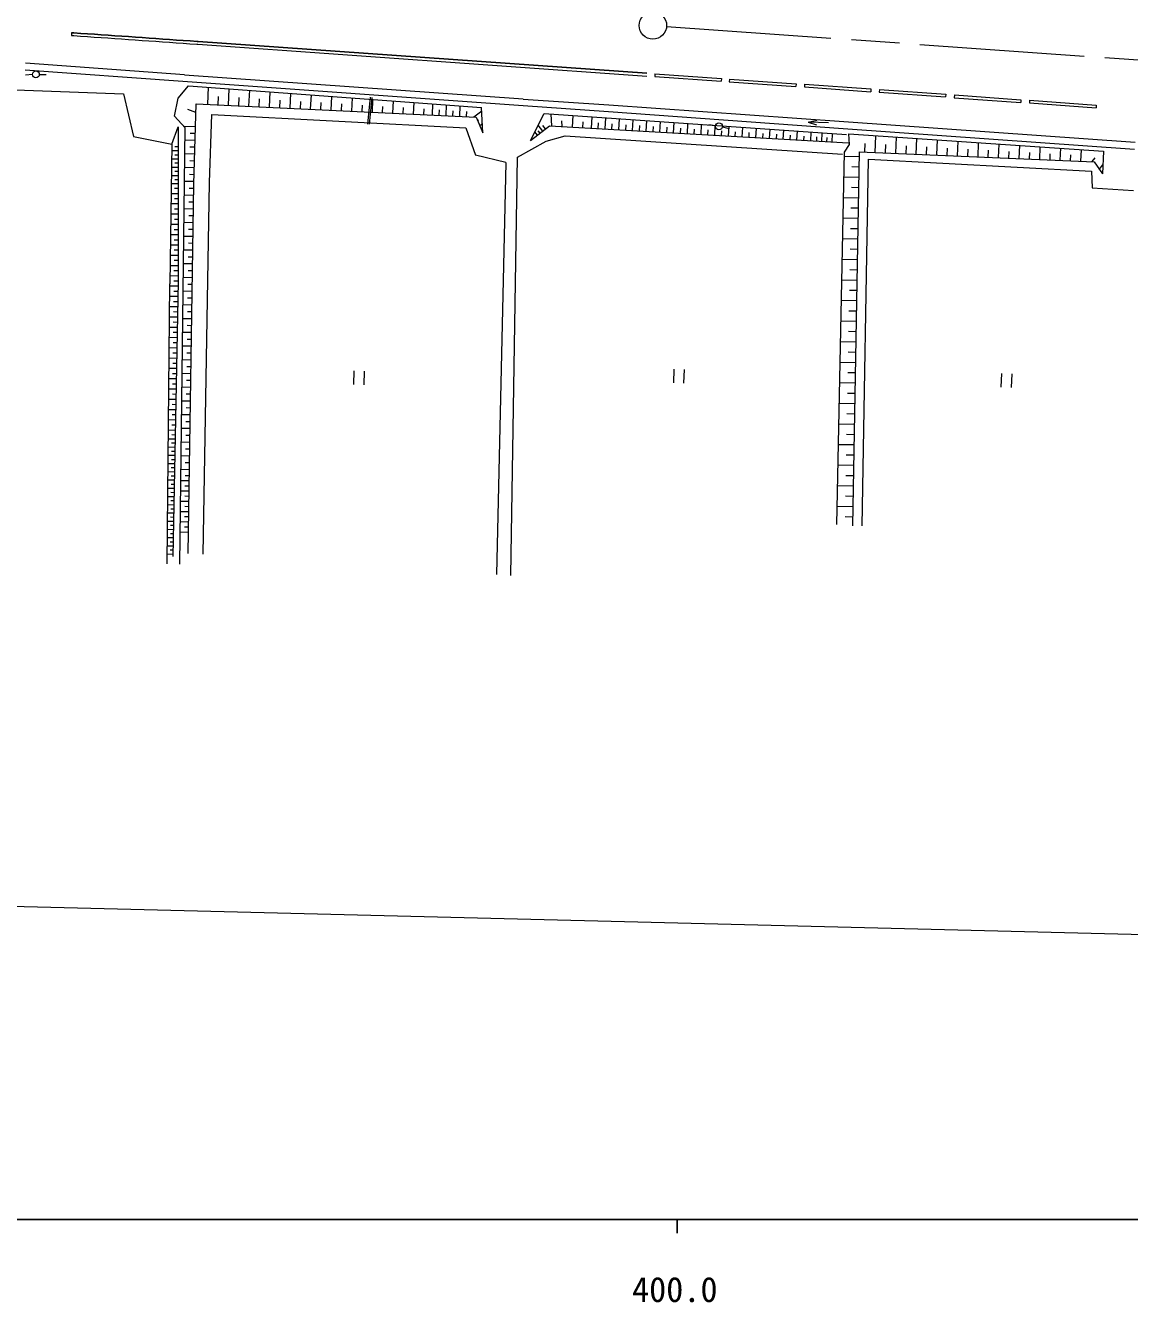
# Model space of a CAD drawing. Units: millimetres, scale not verified. Extents: x 40000 to 680000, y 20000 to 380000.
# Drawn here: x 420540 to 500956, y 198962 to 292004 of the extents above; entities that cross this region are included whole.
import ezdxf
from ezdxf.enums import TextEntityAlignment as Align

# ---------------------------------------------------------------- set-up
doc = ezdxf.new("R2010")
doc.units = ezdxf.units.MM
doc.header["$LTSCALE"] = 1000
doc.linetypes.add('CHAIN', pattern=[18.5, 12, -1.5, 3.5, -1.5])
for name, color, linetype, lineweight in [('M-BGD', 7, 'Continuous', 13), ('M-BGD-LWCN', 7, 'Continuous', 25), ('M-BMK', 2, 'CHAIN', 13), ('M-STR-HTXT', 7, 'Continuous', 13), ('M-TTL-BAND', 7, 'Continuous', 25)]:
    doc.layers.add(name, color=color, linetype=linetype, lineweight=lineweight)
doc.styles.add('ＭＳ ゴシック', font='')
doc.styles.get('ＭＳ ゴシック').set_extended_font_data('MS Gothic')

msp = doc.modelspace()

# ---------------------------------------------------------------- linework, layer by layer
at = {"layer": 'M-BGD'}
for p, q in [((423898, 291480), (423884, 291281)), ((420503, 288771), (432005, 287951)), ((432127, 288423), (420536, 289255)), ((421541, 288441), (422041, 288435)), ((466385, 288493), (466371, 288294)), ((466385, 288493), (471228, 288144)), ((397045, 288179), (427677, 287026)), ((421042, 288427), (420543, 288393)), ((431649, 286714), (432412, 287618)), ((432005, 287951), (456778, 286180)), ((432127, 288423), (456787, 286661)), ((432412, 287618), (453761, 286031)), ((433817, 286268), (433877, 287509)), ((466371, 288294), (471214, 287945)), ((471228, 288144), (471214, 287945)), ((471823, 288098), (471808, 287898)), ((471808, 287898), (476651, 287552)), ((471823, 288098), (476666, 287752)), ((476666, 287752), (476651, 287552)), ((477290, 287727), (477276, 287527)), ((477276, 287527), (482112, 287181)), ((477290, 287727), (482126, 287380)), ((427677, 287026), (428406, 283918)), ((431390, 285403), (431649, 286714)), ((434567, 286233), (434596, 286843)), ((435316, 286197), (435373, 287398)), ((436065, 286161), (436093, 286752)), ((436814, 286125), (436870, 287287)), ((437563, 286089), (437590, 286660)), ((438312, 286053), (438366, 287176)), ((439061, 286018), (439088, 286569)), ((439811, 285982), (439862, 287064)), ((441309, 285910), (441359, 286953)), ((442807, 285838), (442855, 286842)), ((444305, 285767), (444352, 286731)), ((445638, 286776), (445456, 284826)), ((445758, 286765), (445576, 284815)), ((445804, 285695), (445848, 286619)), ((456787, 286639), (463040, 286215)), ((482126, 287380), (482112, 287181)), ((482743, 287348), (482729, 287149)), ((482729, 287149), (487567, 286803)), ((482743, 287348), (487582, 287002)), ((487582, 287002), (487567, 286803)), ((488205, 286946), (488190, 286746)), ((488190, 286746), (493041, 286396)), ((488205, 286946), (493055, 286596)), ((493055, 286596), (493041, 286396)), ((432945, 285671), (432364, 285885)), ((432806, 280457), (432962, 286309)), ((432962, 286309), (453376, 285333)), ((440560, 285946), (440585, 286477)), ((442058, 285874), (442082, 286386)), ((443556, 285803), (443580, 286294)), ((445055, 285731), (445077, 286203)), ((446553, 285659), (446574, 286111)), ((447302, 285623), (447344, 286508)), ((448051, 285587), (448072, 286020)), ((448800, 285552), (448841, 286397)), ((449549, 285516), (449569, 285929)), ((450174, 285486), (450212, 286295)), ((450673, 285462), (450692, 285860)), ((451173, 285438), (451210, 286221)), ((451672, 285414), (451690, 285799)), ((452171, 285390), (452208, 286147)), ((452671, 285366), (452689, 285738)), ((453206, 285341), (453773, 285789)), ((453851, 284178), (453761, 286031)), ((456778, 286180), (462996, 285736)), ((462996, 285736), (480112, 284511)), ((463040, 286215), (480153, 285003)), ((493680, 286565), (493666, 286366)), ((493666, 286366), (498520, 286011)), ((493680, 286565), (498534, 286210)), ((498534, 286210), (498520, 286011)), ((432177, 284561), (431390, 285403)), ((433946, 280570), (434104, 285520)), ((434104, 285520), (452618, 284546)), ((453376, 285333), (453851, 284178)), ((453480, 285080), (453532, 285121)), ((453628, 284719), (453817, 284868)), ((457331, 283629), (458313, 285593)), ((458220, 284318), (457889, 284746)), ((458418, 284471), (458216, 284732)), ((458313, 285593), (480332, 284053)), ((458885, 284689), (458841, 285557)), ((459638, 284646), (459617, 285054)), ((460389, 284603), (460438, 285445)), ((461138, 284560), (461162, 284976)), ((461762, 284524), (461809, 285349)), ((462261, 284495), (462285, 284905)), ((462760, 284467), (462807, 285279)), ((463260, 284438), (463283, 284841)), ((463759, 284409), (463805, 285209)), ((464258, 284381), (464281, 284778)), ((464757, 284352), (464802, 285140)), ((465256, 284324), (465279, 284714)), ((465756, 284295), (465800, 285070)), ((466754, 284238), (466798, 285000)), ((467752, 284181), (467795, 284930)), ((468751, 284123), (468793, 284860)), ((469749, 284066), (469791, 284791)), ((470807, 284699), (470312, 284772)), ((470747, 284009), (470788, 284721)), ((477542, 284962), (478175, 285111)), ((477542, 284962), (478164, 284774)), ((479041, 284916), (477542, 284962)), ((480153, 285003), (501363, 283498)), ((428406, 283918), (431196, 283369)), ((431196, 283369), (431661, 284632)), ((431661, 284632), (431652, 273361)), ((431770, 252756), (432177, 284561)), ((432917, 284629), (432092, 284651)), ((432904, 284129), (432537, 284139)), ((452618, 284546), (453327, 282564)), ((457331, 283629), (458712, 284699)), ((457825, 284012), (457641, 284249)), ((458023, 284165), (457894, 284331)), ((458463, 283584), (459861, 283966)), ((458712, 284699), (480501, 283450)), ((459861, 283966), (480061, 282631)), ((466255, 284266), (466277, 284651)), ((467253, 284209), (467275, 284587)), ((468251, 284152), (468273, 284524)), ((469250, 284095), (469271, 284460)), ((470248, 284037), (470269, 284397)), ((471247, 283980), (471267, 284333)), ((471299, 284611), (471788, 284509)), ((471746, 283952), (471786, 284651)), ((472245, 283923), (472265, 284270)), ((472744, 283894), (472783, 284581)), ((473243, 283866), (473263, 284206)), ((473742, 283837), (473781, 284512)), ((474242, 283808), (474261, 284143)), ((474741, 283780), (474779, 284442)), ((475240, 283751), (475259, 284079)), ((475739, 283723), (475776, 284372)), ((476238, 283694), (476257, 284016)), ((476737, 283665), (476774, 284302)), ((477237, 283637), (477255, 283952)), ((477736, 283608), (477772, 284232)), ((478173, 283583), (478190, 283892)), ((478547, 283562), (478582, 284176)), ((478921, 283540), (478939, 283845)), ((479296, 283519), (479330, 284123)), ((480112, 284511), (501334, 282990)), ((480503, 284113), (499059, 282844)), ((480553, 283345), (480503, 284113)), ((482430, 282763), (482482, 283978)), ((483928, 282699), (483979, 283875)), ((431196, 283369), (431039, 273173)), ((431660, 282864), (431188, 282864)), ((431660, 283164), (431426, 283164)), ((432890, 283630), (432165, 283649)), ((432877, 283130), (432518, 283139)), ((456374, 282420), (458463, 283584)), ((480201, 282771), (480553, 283345)), ((481681, 282795), (481707, 283412)), ((483179, 282731), (483205, 283329)), ((484678, 282667), (484703, 283246)), ((485427, 282635), (485476, 283773)), ((486176, 282603), (486200, 283162)), ((486926, 282571), (486973, 283671)), ((487675, 282539), (487698, 283079)), ((488424, 282507), (488470, 283568)), ((489174, 282475), (489196, 282996)), ((489923, 282443), (489967, 283466)), ((490672, 282411), (490694, 282913)), ((491422, 282379), (491464, 283364)), ((492920, 282315), (492961, 283261)), ((494419, 282251), (494458, 283159)), ((495917, 282186), (495955, 283057)), ((497416, 282122), (497452, 282954)), ((431659, 282264), (431179, 282264)), ((431659, 281964), (431417, 281964)), ((431660, 282564), (431421, 282564)), ((432864, 282630), (432152, 282649)), ((432850, 282130), (432498, 282140)), ((455537, 282012), (453327, 282564)), ((455537, 282012), (454853, 252010)), ((455885, 251929), (456374, 282420)), ((479632, 255639), (480201, 282771)), ((481286, 282437), (480195, 282465)), ((480814, 255557), (481293, 282812)), ((481293, 282812), (498382, 282081)), ((481495, 255547), (481956, 282270)), ((481956, 282270), (498200, 281403)), ((492171, 282347), (492192, 282830)), ((493670, 282283), (493689, 282746)), ((495168, 282218), (495187, 282663)), ((496667, 282154), (496685, 282580)), ((498248, 282087), (498464, 282369)), ((498382, 282081), (498982, 281195)), ((499059, 282844), (498982, 281195)), ((431658, 281064), (431160, 281064)), ((431659, 281664), (431170, 281664)), ((431659, 281364), (431412, 281364)), ((432837, 281630), (432139, 281649)), ((432823, 281130), (432478, 281140)), ((481273, 281687), (480728, 281701)), ((498200, 281403), (498230, 280183)), ((498760, 281522), (499013, 281852)), ((431658, 280464), (431151, 280464)), ((431658, 280126), (431402, 280127)), ((431658, 280764), (431407, 280764)), ((432810, 280631), (432127, 280649)), ((432389, 253537), (432806, 280457)), ((432800, 280131), (432460, 280136)), ((433467, 253480), (433946, 280570)), ((481260, 280937), (480163, 280956)), ((481247, 280187), (480697, 280197)), ((498230, 280183), (501244, 279989)), ((431657, 279751), (431140, 279752)), ((431657, 279376), (431396, 279377)), ((432793, 279631), (432114, 279641)), ((432785, 279131), (432446, 279136)), ((481234, 279437), (480132, 279457)), ((431656, 278251), (431117, 278252)), ((431657, 279001), (431129, 279002)), ((431656, 278626), (431390, 278627)), ((432777, 278631), (432101, 278641)), ((481221, 278687), (480668, 278697)), ((431655, 277501), (431106, 277502)), ((431656, 277876), (431384, 277877)), ((432762, 277631), (432088, 277641)), ((432770, 278131), (432432, 278136)), ((481207, 277937), (480100, 277957)), ((431655, 276751), (431094, 276752)), ((431655, 276376), (431371, 276377)), ((431655, 277126), (431377, 277127)), ((432746, 276631), (432075, 276642)), ((432754, 277131), (432418, 277136)), ((481181, 276438), (480069, 276457)), ((481194, 277188), (480639, 277197)), ((431654, 276001), (431083, 276002)), ((431654, 275626), (431365, 275627)), ((432731, 275631), (432063, 275642)), ((432739, 276131), (432404, 276136)), ((481168, 275688), (480611, 275698)), ((431653, 274501), (431059, 274502)), ((431654, 275251), (431071, 275252)), ((431653, 274876), (431359, 274877)), ((432715, 274631), (432050, 274642)), ((432723, 275131), (432390, 275137)), ((481155, 274938), (480037, 274958)), ((431652, 273751), (431052, 273756)), ((431653, 274126), (431354, 274129)), ((432700, 273632), (432037, 273642)), ((432708, 274131), (432376, 274137)), ((481142, 274188), (480582, 274198)), ((430855, 252775), (431039, 273173)), ((431645, 273001), (431040, 273006)), ((431652, 273361), (431281, 253317)), ((431638, 272626), (431336, 272632)), ((431652, 273376), (431350, 273379)), ((432684, 272632), (432024, 272642)), ((432692, 273132), (432361, 273137)), ((481128, 273438), (480006, 273458)), ((481115, 272688), (480553, 272698)), ((431632, 272252), (431031, 272263)), ((431625, 271877), (431326, 271882)), ((432677, 272132), (432347, 272137)), ((481102, 271938), (479975, 271958)), ((431604, 270752), (431017, 270763)), ((431618, 271502), (431024, 271513)), ((431611, 271127), (431316, 271132)), ((432669, 271632), (432011, 271642)), ((432661, 271132), (432333, 271137)), ((481089, 271188), (480524, 271198)), ((431590, 270002), (431011, 270013)), ((431597, 270377), (431305, 270382)), ((432654, 270632), (431999, 270642)), ((432646, 270132), (432319, 270137)), ((481076, 270439), (479943, 270458)), ((431576, 269252), (431004, 269263)), ((431583, 269627), (431295, 269632)), ((432638, 269632), (431986, 269642)), ((432630, 269132), (432305, 269137)), ((481049, 268939), (479912, 268959)), ((481063, 269689), (480495, 269699)), ((431562, 268502), (430997, 268513)), ((431555, 268127), (431274, 268132)), ((431569, 268877), (431285, 268882)), ((432623, 268632), (431973, 268642)), ((432615, 268132), (432291, 268137)), ((481036, 268189), (480466, 268199)), ((431548, 267752), (430990, 267763)), ((431541, 267377), (431264, 267383)), ((432607, 267632), (431960, 267642)), ((432599, 267132), (432277, 267137)), ((481023, 267439), (479880, 267459)), ((431521, 266253), (430977, 266263)), ((431534, 267002), (430984, 267013)), ((431527, 266628), (431254, 266633)), ((432592, 266632), (431947, 266642)), ((432584, 266132), (432262, 266137)), ((444452, 266847), (444424, 265847)), ((445202, 266826), (445173, 265826)), ((467760, 266961), (467731, 265962)), ((468509, 266940), (468481, 265940)), ((481010, 266689), (480437, 266699)), ((491627, 266657), (491598, 265658)), ((492376, 266636), (492348, 265636)), ((431507, 265503), (430970, 265513)), ((431514, 265878), (431244, 265883)), ((432576, 265632), (431935, 265642)), ((480997, 265939), (479849, 265959)), ((480984, 265189), (480408, 265200)), ((431493, 264753), (430963, 264763)), ((431486, 264378), (431223, 264383)), ((431500, 265128), (431233, 265133)), ((432561, 264633), (431922, 264643)), ((432568, 265133), (432248, 265138)), ((480970, 264440), (479817, 264460)), ((431479, 264003), (430956, 264013)), ((431472, 263628), (431213, 263633)), ((432545, 263633), (431909, 263643)), ((432553, 264133), (432234, 264138)), ((480957, 263690), (480379, 263700)), ((431451, 262503), (430943, 262513)), ((431465, 263253), (430950, 263263)), ((431458, 262878), (431202, 262883)), ((432530, 262633), (431896, 262643)), ((432538, 263133), (432220, 263138)), ((480944, 262940), (479786, 262960)), ((431439, 261866), (430937, 261875)), ((431434, 261566), (431184, 261570)), ((431445, 262166), (431192, 262170)), ((432514, 261633), (431883, 261643)), ((432522, 262133), (432206, 262138)), ((480918, 261440), (479754, 261460)), ((480931, 262190), (480350, 262200)), ((431417, 260666), (430926, 260675)), ((431428, 261266), (430932, 261275)), ((431423, 260966), (431176, 260971)), ((432499, 260633), (431871, 260643)), ((432507, 261133), (432192, 261138)), ((480905, 260690), (480322, 260700)), ((431406, 260066), (430921, 260075)), ((431401, 259766), (431159, 259771)), ((431412, 260366), (431168, 260371)), ((432483, 259633), (431858, 259643)), ((432491, 260133), (432178, 260138)), ((480891, 259940), (479723, 259961)), ((431384, 258866), (430910, 258875)), ((431395, 259466), (430916, 259475)), ((431389, 259166), (431151, 259171)), ((432471, 258821), (431848, 258830)), ((432477, 259196), (432164, 259201)), ((480878, 259190), (480293, 259201)), ((431373, 258266), (430905, 258275)), ((431367, 257966), (431135, 257971)), ((431378, 258566), (431143, 258571)), ((432459, 258071), (431838, 258081)), ((432465, 258446), (432154, 258451)), ((480865, 258440), (479691, 258461)), ((431351, 257067), (430894, 257075)), ((431362, 257667), (430899, 257675)), ((431356, 257367), (431126, 257371)), ((432448, 257321), (431828, 257331)), ((432442, 256946), (432133, 256951)), ((432453, 257696), (432143, 257701)), ((480839, 256941), (479660, 256961)), ((480852, 257691), (480264, 257701)), ((431328, 255867), (430883, 255875)), ((431339, 256467), (430889, 256475)), ((431334, 256167), (431110, 256171)), ((431345, 256767), (431118, 256771)), ((432436, 256571), (431819, 256581)), ((432430, 256196), (432122, 256201)), ((480826, 256191), (480235, 256201)), ((431317, 255267), (430878, 255275)), ((431312, 254967), (431093, 254971)), ((431323, 255567), (431102, 255571)), ((432413, 255071), (431800, 255081)), ((432424, 255821), (431809, 255831)), ((432419, 255446), (432111, 255451)), ((431295, 254067), (430867, 254075)), ((431306, 254667), (430872, 254675)), ((431301, 254367), (431085, 254371)), ((431284, 253467), (430862, 253475)), ((431290, 253767), (431077, 253771))]:
    msp.add_line(p, q, dxfattribs=at)
msp.add_lwpolyline([(423884, 291281), (424048, 291270), (424546, 291236), (425044, 291201), (425541, 291167), (426039, 291133), (426537, 291098), (427035, 291064), (427534, 291029), (428032, 290994), (428530, 290960), (429028, 290925), (429526, 290890), (430025, 290855), (430523, 290820), (431022, 290784), (431520, 290749), (432019, 290714), (432518, 290679), (433016, 290643), (433099, 290638), (465790, 288326)], dxfattribs=at)
at = {"layer": 'M-BGD', "lineweight": 25}
msp.add_lwpolyline([(423898, 291480), (424061, 291469), (424559, 291435), (425057, 291401), (425555, 291367), (426053, 291332), (426551, 291298), (427049, 291263), (427547, 291229), (428046, 291194), (428544, 291159), (429042, 291124), (429541, 291089), (430039, 291054), (430537, 291019), (431036, 290984), (431534, 290949), (432033, 290913), (432532, 290878), (433030, 290843), (433114, 290837), (465804, 288526)], dxfattribs=at)
at = {"layer": 'M-BGD'}
for centre, radius in [((466240, 292004), 1000), ((421291, 288445), 250), ((471054, 284662), 250)]:
    msp.add_circle(centre, radius, dxfattribs=at)
at = {"layer": 'M-BGD-LWCN'}
for p, q in [((40000, 205000), (579000, 205000)), ((468000, 205000), (468000, 204000))]:
    msp.add_line(p, q, dxfattribs=at)
at = {"layer": 'M-BMK'}
msp.add_line((467237, 291933), (513134, 288688), dxfattribs=at)
at = {"layer": 'M-STR-HTXT'}
msp.add_line((561650, 224259), (64753, 236681), dxfattribs=at)

# ---------------------------------------------------------------- texts
at = {"layer": 'M-TTL-BAND', "style": 'ＭＳ ゴシック'}
msp.add_text('400.0', height=1833, dxfattribs=at).set_placement((467835, 198442), align=Align.BOTTOM_CENTER)

doc.saveas('drawing.dxf')
